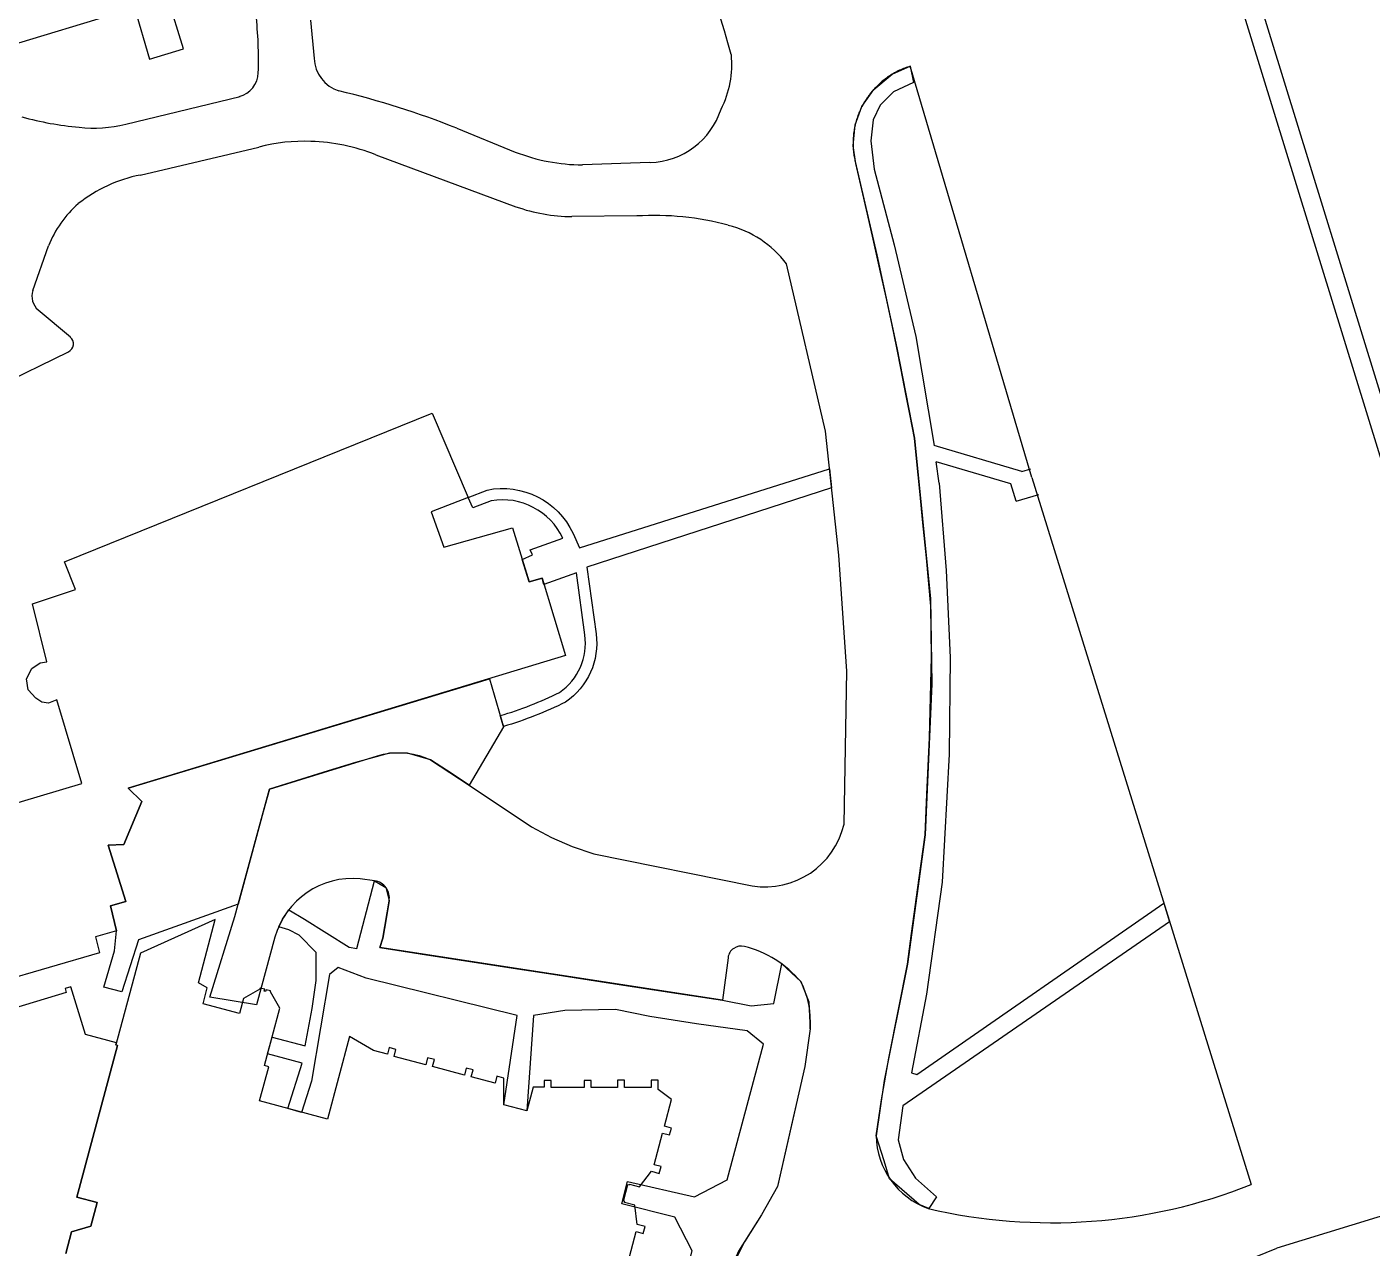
# Model space of a CAD drawing. Header units: millimetres. Extents: x -14000 to -11893, y 5996570 to 5998427.
# Drawn here: x -12786 to -12634.3, y 5997577.7 to 5997715.4 of the extents above; entities that cross this region are included whole.
import ezdxf

# ---------------------------------------------------------------- set-up
doc = ezdxf.new("R2010")
doc.units = ezdxf.units.MM
doc.header["$LTSCALE"] = 0.25
for name, color, linetype in [('3_buildings', 7, 'Continuous'), ('3_road_UNBC', 8, 'Continuous'), ('3_sidewalk_UNBC', 253, 'Continuous')]:
    doc.layers.add(name, color=color, linetype=linetype)

msp = doc.modelspace()

# ---------------------------------------------------------------- linework, layer by layer
at = {"layer": '3_buildings'}
for points in [[(-12791.84, 5997719.53), (-12789.8, 5997712.75), (-12773.86, 5997717.55), (-12772.14, 5997711.77), (-12768.33, 5997712.92), (-12770.07, 5997718.69)], [(-12800.6, 5997623.87), (-12779.79, 5997630.07), (-12782.6, 5997639.51), (-12783.55, 5997639.14), (-12784.31, 5997639.23), (-12784.97, 5997639.71), (-12785.83, 5997640.65), (-12786.01, 5997641.89), (-12785.44, 5997643.03), (-12784.5, 5997643.69), (-12783.74, 5997643.78), (-12785.34, 5997650.33), (-12780.51, 5997651.94), (-12781.74, 5997655.07), (-12740.28, 5997671.82), (-12736.21, 5997662.33), (-12740.39, 5997660.72), (-12738.97, 5997656.74), (-12731.19, 5997658.91), (-12729.34, 5997652.8), (-12727.87, 5997653.24), (-12725.23, 5997644.5), (-12774.55, 5997629.55), (-12773.03, 5997628.03), (-12775.03, 5997623.2), (-12776.83, 5997623.1), (-12774.84, 5997616.75), (-12776.55, 5997616.28), (-12775.89, 5997613.43)], [(-12766.64, 5997607.58), (-12764.73, 5997614.71), (-12773.17, 5997610.94), (-12775.94, 5997600.58), (-12775.77, 5997600.53), (-12780.35, 5997583.42), (-12778.07, 5997582.81), (-12778.78, 5997580.15), (-12780.95, 5997579.49), (-12781.6, 5997577.06)], [(-12775.89, 5997613.43), (-12778.26, 5997612.77), (-12777.79, 5997610.97), (-12789.17, 5997607.66)], [(-12781.6, 5997577.06), (-12780.95, 5997579.49), (-12778.78, 5997580.15), (-12778.07, 5997582.81), (-12780.35, 5997583.42), (-12775.77, 5997600.53), (-12775.94, 5997600.58), (-12775.87, 5997600.83), (-12779.37, 5997601.77), (-12781.01, 5997607.14), (-12781.68, 5997606.93), (-12781.55, 5997606.51), (-12788.63, 5997604.35)], [(-12718.21, 5997575.96), (-12717.26, 5997579.53), (-12716.46, 5997579.32), (-12716.26, 5997580.09), (-12717.14, 5997580.33), (-12717.42, 5997582.49), (-12718.56, 5997582.8), (-12718.54, 5997582.9), (-12718.7, 5997582.94), (-12718.2, 5997584.83), (-12718.03, 5997584.79), (-12718, 5997584.89), (-12716.87, 5997584.58), (-12715.54, 5997586.32), (-12714.66, 5997586.08), (-12714.45, 5997586.85), (-12715.24, 5997587.07), (-12714.28, 5997590.64), (-12713.49, 5997590.43), (-12713.29, 5997591.2), (-12714.08, 5997591.41), (-12713.28, 5997594.41), (-12714.78, 5997595.56), (-12714.78, 5997596.59), (-12715.58, 5997596.59), (-12715.58, 5997595.77), (-12718.56, 5997595.77), (-12718.56, 5997596.59), (-12719.36, 5997596.59), (-12719.36, 5997595.77), (-12722.33, 5997595.76), (-12722.33, 5997596.58), (-12723.13, 5997596.58), (-12723.13, 5997595.76), (-12726.83, 5997595.76), (-12726.83, 5997596.58), (-12727.63, 5997596.58), (-12727.63, 5997595.8), (-12728.88, 5997595.8), (-12729.6, 5997593.14), (-12732.2, 5997593.83), (-12732.2, 5997596.84), (-12732.96, 5997597.04), (-12733.18, 5997596.25), (-12735.87, 5997596.97), (-12735.66, 5997597.76), (-12736.43, 5997597.97), (-12736.64, 5997597.17), (-12740.22, 5997598.13), (-12740, 5997598.92), (-12740.78, 5997599.13), (-12740.99, 5997598.34), (-12744.56, 5997599.29), (-12744.35, 5997600.08), (-12745.12, 5997600.29), (-12745.32, 5997599.54), (-12746.88, 5997599.95), (-12749.6, 5997601.52), (-12752.09, 5997592.21), (-12759.74, 5997594.26), (-12758.71, 5997598.12), (-12759.19, 5997598.25), (-12757.46, 5997604.72), (-12758.52, 5997606.56), (-12758.49, 5997606.67), (-12759, 5997606.81), (-12759.05, 5997606.62), (-12759.21, 5997606.66), (-12759.16, 5997606.85), (-12759.67, 5997606.99), (-12759.71, 5997606.87), (-12761.55, 5997605.81), (-12762, 5997604.12), (-12766.11, 5997605.23), (-12765.64, 5997607), (-12766.64, 5997607.58)]]:
    msp.add_lwpolyline(points, dxfattribs=at)
at = {"layer": '3_road_UNBC'}
for p, q in [((-12650.33, 5997722.05), (-12630.09, 5997656.29)), ((-12647.74, 5997720.81), (-12628.65, 5997658.8)), ((-12672.63, 5997664.58), (-12686.36, 5997710.96)), ((-12774.84, 5997704.44), (-12761.94, 5997707.54)), ((-12773.2, 5997698.7), (-12759.82, 5997701.86)), ((-12746.63, 5997700.98), (-12730.82, 5997695.12)), ((-12785.3, 5997685.66), (-12783.56, 5997690.72)), ((-12784.7, 5997683.48), (-12781.08, 5997680.43)), ((-12791.18, 5997673.96), (-12781.29, 5997678.76)), ((-12552.16, 5997606.23), (-12644.98, 5997577.66))]:
    msp.add_line(p, q, dxfattribs=at)
for points in [[(-12706.53, 5997712.28, 0.247571), (-12763.97, 5997773.57, 0.114541), (-12803.01, 5997776.48, 0.126453), (-12842.9, 5997759.4, 0.099729), (-12865.48, 5997733.48, 0.067018), (-12867.81, 5997725.47)], [(-12698.7, 5997607.73, 0.15737), (-12705.05, 5997611.68, 0.448411), (-12706.9, 5997610.42), (-12707.52, 5997605.61), (-12746.17, 5997611.57), (-12745.85, 5997612.63), (-12745.13, 5997616.8, 0.417181), (-12746.76, 5997619.1), (-12748.38, 5997619.32, 0.361223), (-12758.01, 5997612.72), (-12760.09, 5997605.09), (-12765.34, 5997605.96), (-12762.52, 5997615.05), (-12762.15, 5997616.45), (-12758.63, 5997629.44), (-12746.42, 5997633.19), (-12745.76, 5997633.37), (-12745.09, 5997633.48), (-12744.42, 5997633.54), (-12743.74, 5997633.54), (-12743.06, 5997633.49), (-12742.39, 5997633.38), (-12741.73, 5997633.21), (-12741.09, 5997632.99), (-12740.47, 5997632.72), (-12736.09, 5997629.86), (-12729.08, 5997625.19), (-12726.82, 5997623.97), (-12724.46, 5997622.95), (-12722.02, 5997622.13), (-12704.17, 5997618.53)]]:
    msp.add_lwpolyline(points, format="xyb", dxfattribs=at)
for points in [[(-12754.01, 5997716.15), (-12753.57, 5997711.84)], [(-12686.36, 5997710.96), (-12686.51, 5997710.91), (-12686.66, 5997710.86), (-12686.81, 5997710.81), (-12686.96, 5997710.76), (-12687.11, 5997710.7), (-12687.26, 5997710.64), (-12687.4, 5997710.57), (-12687.54, 5997710.51), (-12687.69, 5997710.44), (-12687.83, 5997710.37), (-12687.97, 5997710.3), (-12688.11, 5997710.22), (-12688.25, 5997710.14), (-12688.38, 5997710.06), (-12688.52, 5997709.98), (-12688.65, 5997709.89), (-12688.78, 5997709.81), (-12688.91, 5997709.72), (-12689.04, 5997709.63), (-12689.17, 5997709.53), (-12689.3, 5997709.44), (-12689.42, 5997709.34), (-12689.54, 5997709.24), (-12689.66, 5997709.13), (-12689.78, 5997709.03), (-12689.9, 5997708.92), (-12690.01, 5997708.81), (-12690.13, 5997708.7), (-12690.24, 5997708.59), (-12690.35, 5997708.48), (-12690.45, 5997708.36), (-12690.56, 5997708.24), (-12690.66, 5997708.12), (-12690.76, 5997708), (-12690.86, 5997707.88), (-12690.96, 5997707.75), (-12691.05, 5997707.62), (-12691.14, 5997707.5), (-12691.23, 5997707.37), (-12691.32, 5997707.23), (-12691.41, 5997707.1), (-12691.49, 5997706.97), (-12691.57, 5997706.83), (-12691.65, 5997706.69), (-12691.73, 5997706.56), (-12691.8, 5997706.42), (-12691.87, 5997706.27), (-12691.94, 5997706.13), (-12692, 5997705.99), (-12692.07, 5997705.84), (-12692.13, 5997705.7), (-12692.19, 5997705.55), (-12692.24, 5997705.4), (-12692.3, 5997705.26), (-12692.35, 5997705.11), (-12692.4, 5997704.96), (-12692.44, 5997704.81), (-12692.48, 5997704.65), (-12692.52, 5997704.5), (-12692.56, 5997704.35), (-12692.6, 5997704.19), (-12692.63, 5997704.04), (-12692.66, 5997703.88), (-12692.68, 5997703.73), (-12692.71, 5997703.57), (-12692.73, 5997703.42), (-12692.75, 5997703.26), (-12692.76, 5997703.1), (-12692.78, 5997702.95), (-12692.79, 5997702.79), (-12692.79, 5997702.63), (-12692.8, 5997702.48), (-12692.8, 5997702.32), (-12692.8, 5997702.16), (-12692.8, 5997702), (-12692.79, 5997701.85), (-12692.78, 5997701.69), (-12692.77, 5997701.53), (-12692.75, 5997701.38), (-12692.74, 5997701.22), (-12692.72, 5997701.06), (-12692.69, 5997700.91), (-12692.67, 5997700.75), (-12692.64, 5997700.6), (-12692.61, 5997700.44), (-12692.58, 5997700.29), (-12692.54, 5997700.14)], [(-12737.5, 5997703.97), (-12730.9, 5997701.29)], [(-12715.7, 5997700.1), (-12723.31, 5997699.85)], [(-12692.56, 5997700.21), (-12690.11, 5997689.7), (-12687.84, 5997679.2), (-12685.87, 5997669.01), (-12684.05, 5997650.9), (-12683.91, 5997641.31), (-12684.68, 5997624.27), (-12686.67, 5997609.67), (-12689.27, 5997596.58), (-12690.19, 5997590.34)], [(-12717.19, 5997694.08), (-12724.52, 5997694.01)], [(-12693.81, 5997625.49), (-12693.49, 5997642.72), (-12694.4, 5997655.81), (-12695.91, 5997669.81), (-12700.31, 5997688.68)], [(-12672.63, 5997664.58), (-12647.89, 5997584.83)], [(-12697.63, 5997602.4), (-12698.25, 5997598.14), (-12701.3, 5997584.6), (-12703.13, 5997581.41), (-12705.72, 5997577.3), (-12708.77, 5997570.31)]]:
    msp.add_lwpolyline(points, dxfattribs=at)
for centre, radius, start, end in [((-12805.81, 5997711.73), 45.95, 358.1357, 6.384), ((-12749.58, 5997712), 4, 182.2559, 252.3023), ((-12717.77, 5997711.21), 11.3, 333.2619, 5.4156), ((-12762.76, 5997710.33), 2.88, 284.5161, 358.1153), ((-12771.72, 5997619.12), 91.49, 68.0348, 76.776), ((-12715.96, 5997708.79), 8.69, 271.7232, 342.1626), ((-12776.43, 5997742.85), 38.94, 254.9452, 264.59), ((-12778.46, 5997719.26), 15.26, 263.817, 283.7385), ((-12754.68, 5997682.01), 20.5, 87.9275, 104.5232), ((-12754.63, 5997680.86), 21.65, 68.3209, 88.1812), ((-12723.25, 5997720.85), 21, 248.6357, 269.8336), ((-12770, 5997682.59), 16.42, 101.2262, 128.3322), ((-12771.78, 5997685.93), 12.71, 131.3839, 157.8882), ((-12724.31, 5997713.67), 19.66, 250.6691, 269.3899), ((-12715.26, 5997661.91), 32.23, 74.9048, 93.4283), ((-12709.7, 5997681.63), 11.74, 36.8909, 76.0433), ((-12783.41, 5997685.01), 2, 160.9515, 229.8189), ((-12781.73, 5997679.66), 1, 295.9021, 49.8189), ((-12702.7, 5997627.53), 9.12, 260.7002, 347.113), ((-12707.58, 5997603.19), 9.98, 355.4716, 27.0592), ((-12681.34, 5997590.47), 8.85, 180.8263, 250.2552), ((-12670.4, 5997641.49), 60.97, 256.796, 291.665), ((-12670.26, 5997636.2), 63.76, 256.223, 293.3575)]:
    msp.add_arc(centre, radius, start, end, dxfattribs=at)
at = {"layer": '3_sidewalk_UNBC'}
for p, q in [((-12673.75, 5997665.25), (-12683.65, 5997668.19)), ((-12674.99, 5997663.85), (-12683.41, 5997666.36)), ((-12673.75, 5997665.25), (-12672.74, 5997665.56)), ((-12674.39, 5997661.9), (-12674.99, 5997663.85)), ((-12674.39, 5997661.9), (-12671.85, 5997662.68))]:
    msp.add_line(p, q, dxfattribs=at)
for points in [[(-12684.26, 5997582.12), (-12685.33, 5997582.58), (-12688.67, 5997585.47), (-12689.3, 5997587.5), (-12690.19, 5997590.34), (-12689.59, 5997594.4), (-12688.77, 5997599.09), (-12687.68, 5997604.59), (-12686.67, 5997609.67), (-12686.2, 5997613.15), (-12685.35, 5997619.42), (-12684.68, 5997624.27), (-12684.48, 5997628.86), (-12684.19, 5997635.2), (-12683.96, 5997644.36), (-12684.04, 5997650.07), (-12684.52, 5997655.53), (-12684.91, 5997659.48), (-12685.27, 5997663.03), (-12685.6, 5997666.36), (-12685.87, 5997669.01), (-12686.36, 5997671.55), (-12686.83, 5997674), (-12687.36, 5997676.73), (-12687.84, 5997679.2), (-12688.43, 5997681.94), (-12689.08, 5997684.93), (-12689.76, 5997688.09), (-12690.52, 5997691.47), (-12691.29, 5997694.79), (-12691.82, 5997697.06), (-12692.5, 5997699.99), (-12692.8, 5997702), (-12692.56, 5997704.35), (-12691.8, 5997706.42), (-12690.45, 5997708.36), (-12688.38, 5997710.06), (-12686.36, 5997710.96), (-12685.99, 5997709.15), (-12688.23, 5997708.07), (-12689.72, 5997706.58), (-12690.51, 5997704.91), (-12690.78, 5997702.54), (-12690.43, 5997699.37), (-12688.15, 5997690.84), (-12685.7, 5997680.47), (-12683.65, 5997668.19)], [(-12683.1, 5997663.93), (-12683.41, 5997666.36)], [(-12683.1, 5997663.93), (-12682.29, 5997654.1), (-12681.86, 5997644.26), (-12681.96, 5997633.36), (-12682.76, 5997618.95), (-12684.53, 5997606.29), (-12686.2, 5997597.42), (-12685.59, 5997597.24), (-12657.74, 5997616.58), (-12657.09, 5997614.48), (-12687.17, 5997593.72), (-12687.7, 5997589.86), (-12687.09, 5997587.66), (-12685.77, 5997585.55), (-12683.4, 5997583.44), (-12684.26, 5997582.12)], [(-12736.09, 5997629.86), (-12738.01, 5997631.14), (-12740.47, 5997632.72), (-12743.06, 5997633.49), (-12745.09, 5997633.48), (-12748.92, 5997632.43), (-12751.99, 5997631.48), (-12758.63, 5997629.44), (-12759.33, 5997626.86), (-12762.15, 5997616.45), (-12773.38, 5997612.42), (-12775.28, 5997606.58), (-12777.31, 5997607.09), (-12776.1, 5997611.2), (-12775.89, 5997613.43), (-12776.55, 5997616.28), (-12774.84, 5997616.75), (-12776.83, 5997623.1), (-12775.03, 5997623.2), (-12773.03, 5997628.03), (-12774.55, 5997629.55), (-12733.82, 5997641.89), (-12732.23, 5997636.47), (-12736.09, 5997629.86)], [(-12702.89, 5997600.68), (-12704.75, 5997602.18), (-12710.46, 5997602.97), (-12715.73, 5997603.77), (-12719.6, 5997604.56), (-12725.31, 5997604.48), (-12728.84, 5997603.9), (-12729.6, 5997593.14), (-12729.6, 5997593.14), (-12729.6, 5997593.14), (-12729.6, 5997593.14), (-12732.2, 5997593.83), (-12730.69, 5997603.9), (-12747.72, 5997608.1), (-12750.88, 5997609.33), (-12751.85, 5997608.54), (-12753.88, 5997596.5), (-12755.02, 5997592.97), (-12756.54, 5997593.39), (-12754.93, 5997598.52), (-12758.84, 5997599.57), (-12758.33, 5997601.45), (-12754.58, 5997600.46), (-12753.79, 5997604.67), (-12753.34, 5997607.84), (-12753.34, 5997611), (-12755.27, 5997612.94), (-12756.42, 5997613.55), (-12757.58, 5997613.91), (-12757.15, 5997614.76), (-12756.45, 5997615.81), (-12754.66, 5997614.78), (-12749.65, 5997611.61), (-12748.77, 5997611.44), (-12746.77, 5997619.1), (-12745.48, 5997618.32), (-12745.12, 5997616.87), (-12745.47, 5997614.81), (-12745.85, 5997612.63), (-12746.17, 5997611.57), (-12741.61, 5997610.87), (-12731.12, 5997609.25), (-12726.65, 5997608.56), (-12720.16, 5997607.56), (-12712.51, 5997606.38), (-12707.52, 5997605.61), (-12704.3, 5997604.99), (-12701.75, 5997605.25)], [(-12701.75, 5997605.25), (-12700.82, 5997609.71), (-12698.7, 5997607.73), (-12697.78, 5997605.45), (-12697.7, 5997603.83), (-12697.63, 5997602.4), (-12698.25, 5997598.14), (-12698.81, 5997595.66), (-12699.43, 5997592.87), (-12700.29, 5997589.07), (-12701.3, 5997584.6), (-12703.13, 5997581.41), (-12705.04, 5997578.38), (-12706.45, 5997575.63)], [(-12722.37, 5997540.58), (-12720.43, 5997547.52), (-12718.67, 5997548.13), (-12714.09, 5997566.68), (-12713.56, 5997566.94), (-12710.96, 5997577.37), (-12712.89, 5997581.15), (-12718.87, 5997582.64), (-12718.23, 5997585.18), (-12710.69, 5997583.44), (-12707, 5997585.37), (-12702.89, 5997600.68)]]:
    msp.add_lwpolyline(points, dxfattribs=at)
msp.add_lwpolyline([(-12724, 5997653.81), (-12727.66, 5997652.52), (-12727.87, 5997653.24), (-12729.34, 5997652.8), (-12730.11, 5997655.34), (-12728.97, 5997655.84), (-12729.22, 5997656.42), (-12725.53, 5997657.74, 0.336674), (-12733.61, 5997661.96), (-12733.61, 5997661.96), (-12735.67, 5997661.15), (-12736.21, 5997662.33), (-12734.08, 5997663.17, -0.344833), (-12724.38, 5997658.28), (-12723.64, 5997656.65), (-12695.45, 5997665.57), (-12695.22, 5997663.43), (-12722.81, 5997654.48), (-12721.78, 5997646.95, -0.284866), (-12725.22, 5997639.25, -0.043927), (-12732.23, 5997636.5), (-12732.59, 5997637.72, 0.043196), (-12725.9, 5997640.34, 0.285189), (-12723.05, 5997646.82), (-12724, 5997653.81)], format="xyb", dxfattribs=at)

doc.saveas('drawing.dxf')
